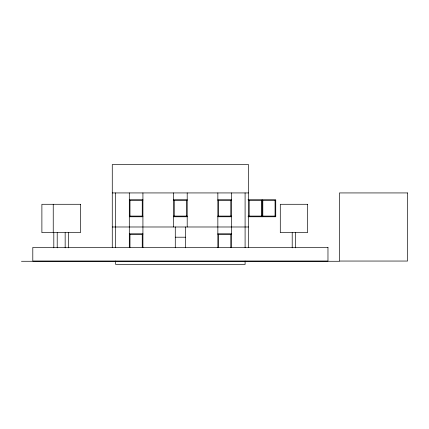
<?xml version="1.0" encoding="UTF-8"?>
<svg xmlns="http://www.w3.org/2000/svg" width="429" height="429" viewBox="0 0 429 429"><rect width="100%" height="100%" fill="white"/><g stroke="black" fill="none" stroke-linecap="round" stroke-linejoin="round"><path stroke-width="0.64" d="M112.269 192.932L248.498 192.932M129.301 199.742L142.921 199.742M173.573 199.742L187.2 199.742M217.852 199.742L231.472 199.742M248.016 199.742L275.745 199.742L275.745 216.768L248.016 216.768M129.301 200.423L142.921 200.423M173.573 200.423L187.2 200.423M217.852 200.423L231.472 200.423M248.498 200.423L275.745 200.423M129.301 216.087L142.921 216.087M173.573 216.087L187.2 216.087M217.852 216.087L231.472 216.087M248.498 216.087L275.745 216.087M129.301 216.768L142.921 216.768M173.573 216.768L187.2 216.768M217.852 216.768L231.472 216.768M112.269 226.989L248.498 226.989M129.301 233.8L142.921 233.8M217.852 233.8L231.472 233.8M129.301 234.481L142.921 234.481M217.852 234.481L231.472 234.481M175.279 237.205L185.494 237.205M21.45 261.272L339.323 261.272M295.613 232.663L295.613 247.844M292.208 232.663L292.208 247.844M275.064 200.423L275.064 216.087M262.805 200.423L262.805 216.087M262.124 199.742L262.124 216.768M261.443 200.423L261.443 216.087M249.185 200.423L249.185 216.087M248.498 247.689L248.498 164.548L112.269 164.548L112.269 247.689M245.093 192.932L245.093 247.689M245.093 261.046L245.093 264.452L115.674 264.452L115.674 261.046M231.472 192.932L231.472 247.689M230.791 200.423L230.791 216.087M230.791 234.481L230.791 247.538M218.533 200.423L218.533 216.087M218.533 234.481L218.533 247.538M217.852 192.932L217.852 247.689M187.2 192.932L187.2 226.989M186.518 200.423L186.518 216.087M185.494 226.989L185.494 247.801M175.279 226.989L175.279 247.801M174.254 200.423L174.254 216.087M173.573 192.932L173.573 226.989M142.921 192.932L142.921 247.689M142.24 200.423L142.24 216.087M142.24 234.481L142.24 247.538M129.982 200.423L129.982 216.087M129.982 234.481L129.982 247.538M129.301 192.932L129.301 247.689M115.674 192.932L115.674 247.689M68.565 232.663L68.565 247.844M65.16 232.663L65.16 247.844M57.213 232.663L57.213 247.844M53.807 232.663L53.807 247.844M53.239 204.284L53.239 232.663M407.55 192.932L339.436 192.932L339.436 261.046L407.55 261.046L407.55 192.932M80.486 204.284L41.886 204.284L41.886 232.663L80.486 232.663L80.486 204.284M307.534 204.284L280.287 204.284L280.287 232.663L307.534 232.663L307.534 204.284M327.971 247.42L32.802 247.42L32.802 261.046L327.971 261.046L327.971 247.42"/></g></svg>
